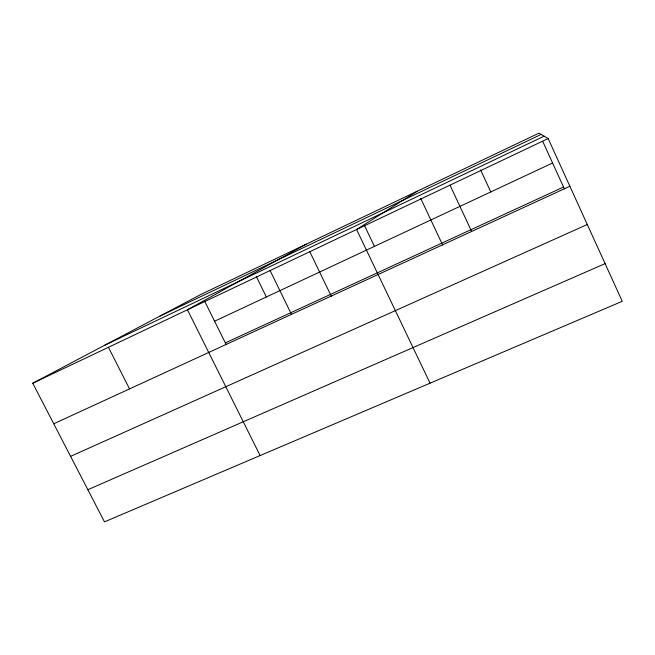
<?xml version="1.0" encoding="UTF-8"?>
<svg xmlns="http://www.w3.org/2000/svg" width="655" height="655" viewBox="0 0 655 655"><rect width="100%" height="100%" fill="white"/><g stroke="black" fill="none" stroke-linecap="round" stroke-linejoin="round"><path stroke-width="0.98" d="M417.325 191.178L356.582 229.504L430.048 383.183M306.163 244.217L187.453 309.79L260.117 455.569M32.75 383.224L201.224 294.291L538.967 133.137L548.161 138.565L622.25 301.308L104.489 521.863L32.75 383.224L548.161 138.565M160.049 316.029L541.136 134.414M104.947 345.111L544.108 136.174M214.586 321.204L552.591 163.005M225.345 342.876L563.546 187.043M53.743 423.785L569.866 186.257M70.593 456.363L587.281 224.509M87.852 489.711L605.097 263.621M108.419 347.306L129.551 388.898M204.344 300.571L226.221 344.653M256.523 276.909L266.356 296.977M270.097 270.564L291.491 314.367M309.635 251.405L331.34 296.281M364.417 225.394L374.431 246.395M420.707 198.383L442.633 244.986M450.018 185.152L471.633 231.461M480.598 169.94L490.783 191.931M542.684 141.284L564.381 188.869"/></g></svg>
